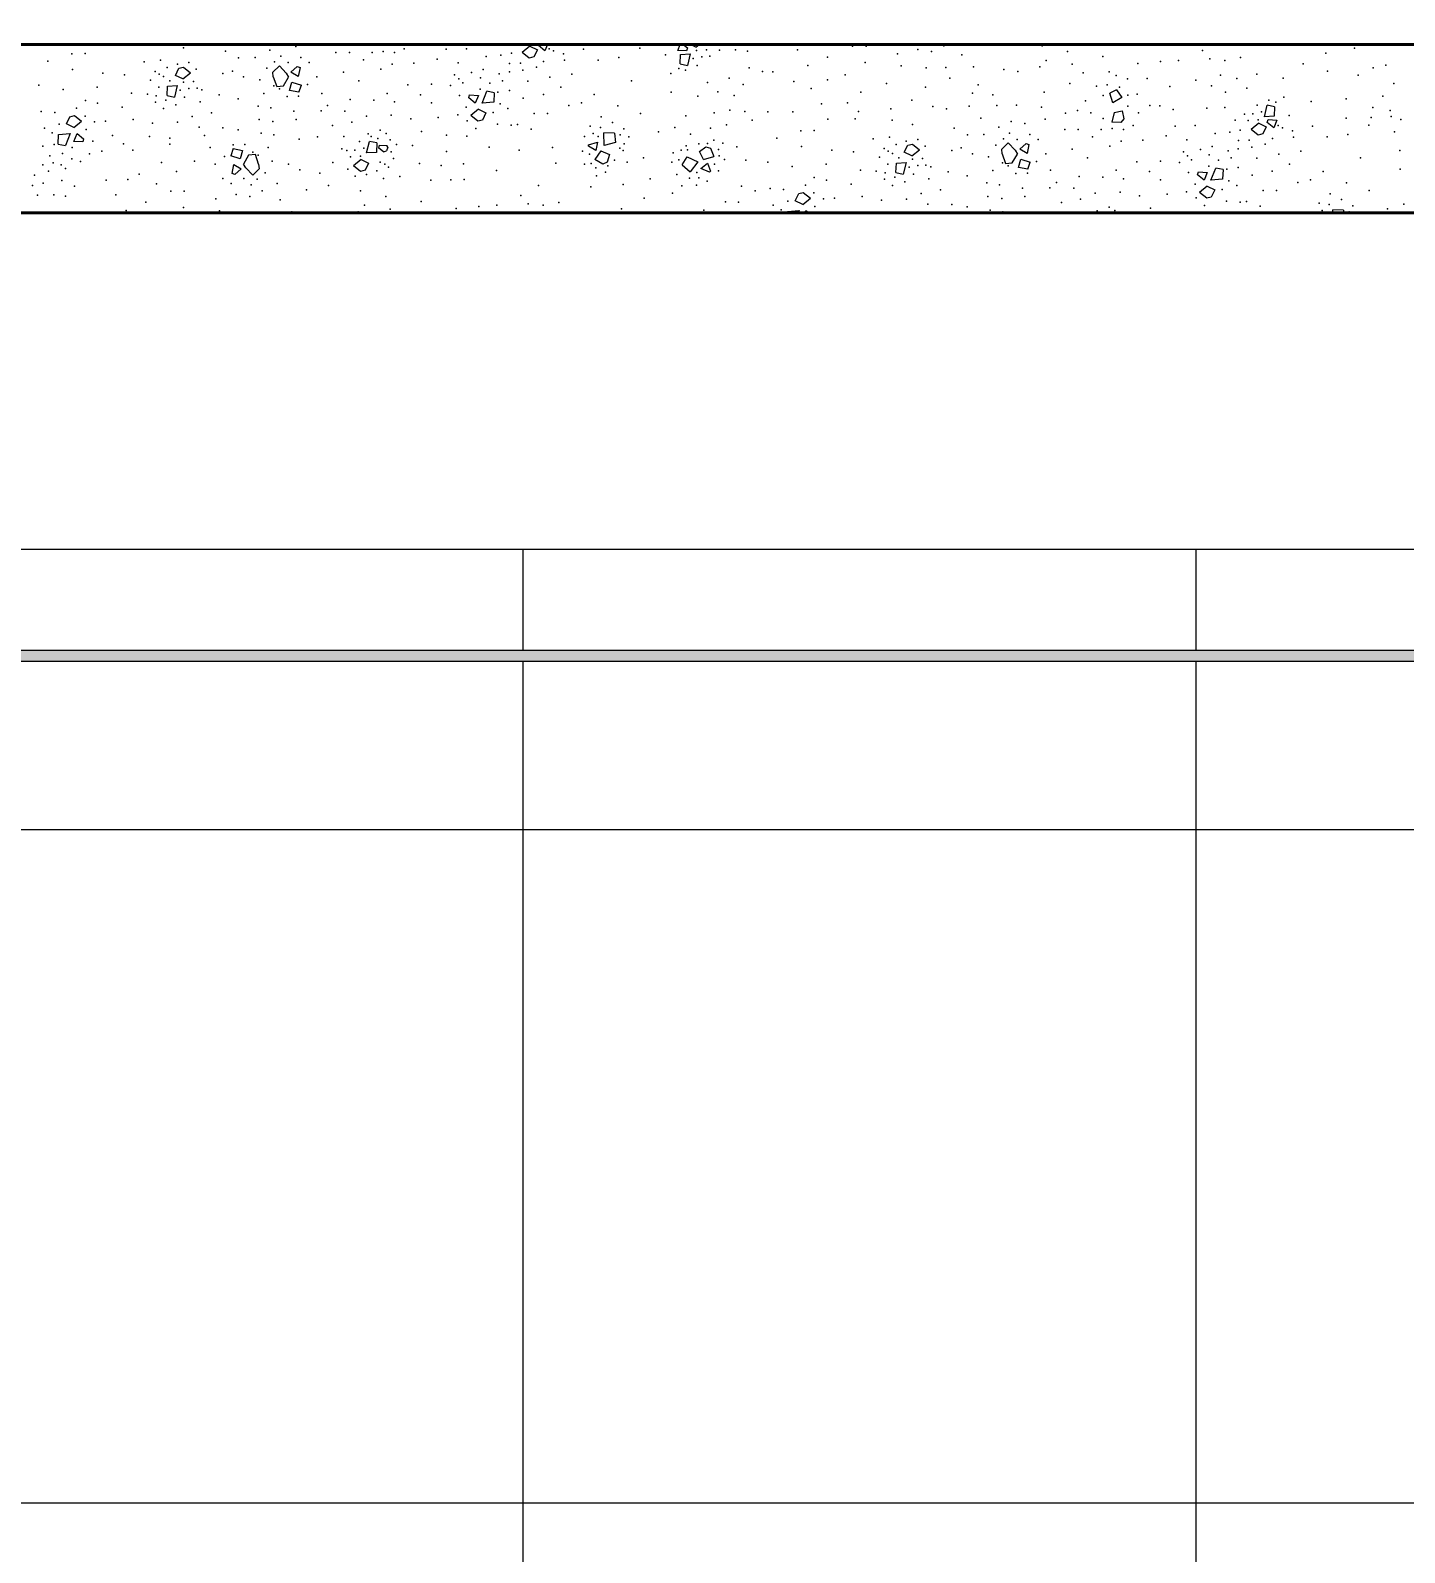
# Model space of a CAD drawing. Header units: metres. Extents: x -1.8 to 75.3, y -2 to 2.8.
# Drawn here: x 30.624 to 31.849, y 0.458 to 1.814 of the extents above; entities that cross this region are included whole.
import ezdxf

# ---------------------------------------------------------------- set-up
doc = ezdxf.new("R2010")
doc.units = ezdxf.units.M
doc.header["$MEASUREMENT"] = 0
for name, color, linetype in [('COTAS CORTE', 7, 'Continuous'), ('FORRO.EXEC', 7, 'Continuous'), ('LAJES.EST', 7, 'Continuous')]:
    doc.layers.add(name, color=color, linetype=linetype)
doc.layers.add('COTAS CORTE_Caneta_No__25', color=7, linetype='Continuous', lineweight=13, true_color=0x982312)
doc.layers.add('PAREDE CONSTRUIR_Caneta_No__97', color=7, linetype='Continuous', lineweight=13, true_color=0x6b6b6b)
for name, color, linetype, lineweight in [('FORRO.EXEC_Caneta_No__241', 7, 'Continuous', 13), ('LAJES.EST_Caneta_No__1', 7, 'Continuous', 40), ('LAJES.EST_Caneta_No__241', 7, 'Continuous', 13), ('PAREDE CONSTRUIR_Caneta_No__241', 7, 'Continuous', 13)]:
    doc.layers.add(name, color=color, linetype=linetype, lineweight=lineweight)
doc.styles.add('GENERATED_STYLE_1', font='arial.ttf')
doc.dimstyles.new('GENERATED_STYLE__2', dxfattribs={"dimtxt": 0.05, "dimasz": 0.02375, "dimexe": 0.18, "dimexo": 0.267183, "dimgap": 0, "dimtad": 1, "dimzin": 0, "dimdsep": 46, "dimtxsty": 'GENERATED_STYLE_1', "dimblk": 'ARROWHEAD_11', "dimblk1": 'ARROWHEAD_11', "dimblk2": 'ARROWHEAD_11', "dimcen": 0.09, "dimclrd": 256, "dimclre": 256, "dimclrt": 256, "dimadec": 0, "dimazin": 0, "dimtfac": 1, "dimtdec": 4, "dimtmove": 0, "dimatfit": 3, "dimfxl": 0, "dimtolj": 1, "dimtzin": 0, "dimarcsym": 0})

# ---------------------------------------------------------------- blocks, each defined once
blk = doc.blocks.new('*X134', base_point=(66.2628, -1.8982))
at = {"layer": 'LAJES.EST_Caneta_No__241', "color": 7, "linetype": 'Continuous', "lineweight": 13}
for p, q in [((30.9385, 1.8018), (30.9384, 1.8011)), ((30.9464, 1.8009), (30.9384, 1.8011)), ((30.9471, 1.8018), (30.9464, 1.8009)), ((31.0695, 1.8001), (31.0627, 1.7945)), ((31.069, 1.7895), (31.0627, 1.7945)), ((31.0695, 1.8001), (31.0762, 1.7969)), ((31.0762, 1.7969), (31.0731, 1.7906)), ((31.0771, 1.8007), (31.0774, 1.8018)), ((31.0829, 1.796), (31.0771, 1.8007)), ((31.0852, 1.8018), (31.0829, 1.796)), ((31.2013, 1.7964), (31.2034, 1.8018)), ((31.2092, 1.7961), (31.2013, 1.7964)), ((31.2034, 1.7845), (31.2037, 1.7929)), ((31.2037, 1.7929), (31.2124, 1.7934)), ((31.2062, 1.8018), (31.2099, 1.7987)), ((31.2099, 1.7987), (31.2092, 1.7961)), ((31.2124, 1.7934), (31.2099, 1.7831)), ((31.2175, 1.7993), (31.2124, 1.8018)), ((31.2175, 1.7993), (31.2205, 1.8018)), ((30.7535, 1.7742), (30.7566, 1.7806)), ((30.7566, 1.7806), (30.7607, 1.7816)), ((30.7607, 1.7816), (30.767, 1.7766)), ((30.8404, 1.777), (30.8462, 1.7826)), ((30.8462, 1.7826), (30.8523, 1.7763)), ((30.8565, 1.7771), (30.8621, 1.7822)), ((30.8631, 1.7733), (30.8565, 1.7771)), ((30.8621, 1.7822), (30.8646, 1.7812)), ((30.8646, 1.7812), (30.8631, 1.7733)), ((31.0731, 1.7906), (31.069, 1.7895)), ((31.2034, 1.7845), (31.2099, 1.7831)), ((30.7461, 1.7563), (30.7465, 1.7646)), ((30.7465, 1.7646), (30.7552, 1.7652)), ((30.7552, 1.7652), (30.7526, 1.7549)), ((30.7602, 1.7711), (30.7535, 1.7742)), ((30.7602, 1.7711), (30.767, 1.7766)), ((30.8408, 1.7728), (30.8404, 1.777)), ((30.8408, 1.7728), (30.8438, 1.7644)), ((30.8438, 1.7644), (30.8498, 1.7648)), ((30.8498, 1.7648), (30.8544, 1.7727)), ((30.8523, 1.7763), (30.8544, 1.7727)), ((30.8553, 1.7606), (30.8574, 1.7682)), ((30.8574, 1.7682), (30.8658, 1.7654)), ((30.8635, 1.7591), (30.8658, 1.7654)), ((30.7461, 1.7563), (30.7526, 1.7549)), ((30.8635, 1.7591), (30.8553, 1.7606)), ((31.015, 1.7542), (31.0157, 1.7568)), ((31.0208, 1.7494), (31.015, 1.7542)), ((31.0157, 1.7568), (31.0236, 1.7564)), ((31.0236, 1.7564), (31.0208, 1.7494)), ((31.0269, 1.7495), (31.0312, 1.7602)), ((31.0373, 1.7504), (31.0269, 1.7495)), ((31.0377, 1.7588), (31.0312, 1.7602)), ((31.0377, 1.7588), (31.0373, 1.7504)), ((31.5926, 1.7613), (31.5865, 1.7585)), ((31.5893, 1.7496), (31.5865, 1.7585)), ((31.5973, 1.7545), (31.5893, 1.7496)), ((31.5926, 1.7613), (31.5973, 1.7545)), ((30.6563, 1.731), (30.6594, 1.7374)), ((30.6594, 1.7374), (30.6635, 1.7384)), ((30.6635, 1.7384), (30.6698, 1.7334)), ((31.0236, 1.744), (31.0168, 1.7384)), ((31.0231, 1.7334), (31.0168, 1.7384)), ((31.0236, 1.744), (31.0303, 1.7408)), ((31.0303, 1.7408), (31.0272, 1.7344)), ((31.5903, 1.741), (31.5882, 1.7325)), ((31.5903, 1.741), (31.5975, 1.7425)), ((31.5975, 1.7425), (31.5989, 1.7356)), ((31.7243, 1.7374), (31.7269, 1.7477)), ((31.733, 1.738), (31.7243, 1.7374)), ((31.7334, 1.7463), (31.7269, 1.7477)), ((31.7334, 1.7463), (31.733, 1.738)), ((30.663, 1.7278), (30.6563, 1.731)), ((30.663, 1.7278), (30.6698, 1.7334)), ((31.0272, 1.7344), (31.0231, 1.7334)), ((31.1358, 1.7117), (31.1354, 1.7231)), ((31.145, 1.7226), (31.1354, 1.7231)), ((31.5963, 1.7323), (31.5882, 1.7325)), ((31.5989, 1.7356), (31.5963, 1.7323)), ((31.7193, 1.7315), (31.7125, 1.726)), ((31.7188, 1.7209), (31.7125, 1.726)), ((31.7193, 1.7315), (31.726, 1.7283)), ((31.726, 1.7283), (31.7229, 1.722)), ((31.7269, 1.7321), (31.7276, 1.7348)), ((31.7327, 1.7274), (31.7269, 1.7321)), ((31.7276, 1.7348), (31.7355, 1.7344)), ((31.7355, 1.7344), (31.7327, 1.7274)), ((30.6489, 1.713), (30.6492, 1.7214)), ((30.6489, 1.713), (30.6554, 1.7116)), ((30.6492, 1.7214), (30.6597, 1.7223)), ((30.6597, 1.7223), (30.6554, 1.7116)), ((30.663, 1.7154), (30.6658, 1.7224)), ((30.6709, 1.715), (30.663, 1.7154)), ((30.6658, 1.7224), (30.6716, 1.7176)), ((30.6716, 1.7176), (30.6709, 1.715)), ((30.924, 1.7051), (30.9266, 1.7154)), ((30.9331, 1.714), (30.9266, 1.7154)), ((30.9331, 1.714), (30.9327, 1.7056)), ((30.9349, 1.7093), (30.9356, 1.7119)), ((30.939, 1.706), (30.9349, 1.7093)), ((30.9356, 1.7119), (30.9419, 1.7116)), ((30.943, 1.7101), (30.9417, 1.707)), ((30.943, 1.7101), (30.9419, 1.7116)), ((31.1217, 1.7111), (31.1219, 1.7124)), ((31.1282, 1.7073), (31.1217, 1.7111)), ((31.1219, 1.7124), (31.1299, 1.7147)), ((31.1299, 1.7147), (31.1282, 1.7073)), ((31.1459, 1.7143), (31.1358, 1.7117)), ((31.145, 1.7226), (31.1459, 1.7143)), ((31.2206, 1.7065), (31.2265, 1.7105)), ((31.2265, 1.7105), (31.2305, 1.7093)), ((31.2305, 1.7093), (31.2335, 1.7018)), ((31.4033, 1.7057), (31.4064, 1.712)), ((31.4064, 1.712), (31.4105, 1.713)), ((31.4105, 1.713), (31.4168, 1.708)), ((31.4902, 1.7084), (31.496, 1.714)), ((31.496, 1.714), (31.5021, 1.7077)), ((31.5064, 1.7085), (31.5119, 1.7136)), ((31.5119, 1.7136), (31.5144, 1.7126)), ((31.5144, 1.7126), (31.5129, 1.7047)), ((31.7229, 1.722), (31.7188, 1.7209)), ((30.805, 1.7089), (30.8028, 1.7026)), ((30.8112, 1.6998), (30.8028, 1.7026)), ((30.805, 1.7089), (30.8132, 1.7074)), ((30.8132, 1.7074), (30.8112, 1.6998)), ((30.8188, 1.7032), (30.8142, 1.6952)), ((30.8248, 1.7036), (30.8188, 1.7032)), ((30.8277, 1.6952), (30.8248, 1.7036)), ((30.919, 1.6992), (30.9122, 1.6936)), ((30.919, 1.6992), (30.9257, 1.696)), ((30.9257, 1.696), (30.9226, 1.6896)), ((30.9327, 1.7056), (30.924, 1.7051)), ((30.939, 1.706), (30.9417, 1.707)), ((31.1329, 1.7071), (31.1275, 1.6992)), ((31.1346, 1.6952), (31.1275, 1.6992)), ((31.1329, 1.7071), (31.1405, 1.7037)), ((31.1384, 1.6969), (31.1346, 1.6952)), ((31.1405, 1.7037), (31.1384, 1.6969)), ((31.2052, 1.6946), (31.2097, 1.7017)), ((31.2097, 1.7017), (31.2192, 1.6973)), ((31.2192, 1.6973), (31.2123, 1.6882)), ((31.2244, 1.6991), (31.2206, 1.7065)), ((31.2219, 1.6913), (31.2278, 1.6959)), ((31.2244, 1.6991), (31.2335, 1.7018)), ((31.2278, 1.6959), (31.2305, 1.6889)), ((31.3959, 1.6877), (31.3963, 1.696)), ((31.3963, 1.696), (31.405, 1.6966)), ((31.405, 1.6966), (31.4024, 1.6863)), ((31.41, 1.7025), (31.4033, 1.7057)), ((31.41, 1.7025), (31.4168, 1.708)), ((31.4906, 1.7042), (31.4902, 1.7084)), ((31.4906, 1.7042), (31.4936, 1.6958)), ((31.4936, 1.6958), (31.4996, 1.6962)), ((31.4996, 1.6962), (31.5042, 1.7041)), ((31.5021, 1.7077), (31.5042, 1.7041)), ((31.5051, 1.692), (31.5072, 1.6996)), ((31.5129, 1.7047), (31.5064, 1.7085)), ((31.5072, 1.6996), (31.5156, 1.6968)), ((31.5134, 1.6905), (31.5156, 1.6968)), ((30.804, 1.6868), (30.8055, 1.6947)), ((30.8065, 1.6858), (30.804, 1.6868)), ((30.8055, 1.6947), (30.812, 1.6909)), ((30.812, 1.6909), (30.8065, 1.6858)), ((30.8163, 1.6917), (30.8142, 1.6952)), ((30.8224, 1.6854), (30.8163, 1.6917)), ((30.8282, 1.691), (30.8224, 1.6854)), ((30.8277, 1.6952), (30.8282, 1.691)), ((30.9185, 1.6886), (30.9122, 1.6936)), ((30.9226, 1.6896), (30.9185, 1.6886)), ((31.2052, 1.6946), (31.2123, 1.6882)), ((31.2296, 1.688), (31.2219, 1.6913)), ((31.2305, 1.6889), (31.2296, 1.688)), ((31.3959, 1.6877), (31.4024, 1.6863)), ((31.5134, 1.6905), (31.5051, 1.692)), ((31.6648, 1.6856), (31.6655, 1.6882)), ((31.6706, 1.6808), (31.6648, 1.6856)), ((31.6655, 1.6882), (31.6734, 1.6878)), ((31.6734, 1.6878), (31.6706, 1.6808)), ((31.6767, 1.6809), (31.681, 1.6916)), ((31.6875, 1.6902), (31.681, 1.6916)), ((31.6875, 1.6902), (31.6871, 1.6818)), ((31.3061, 1.6624), (31.3092, 1.6688)), ((31.3092, 1.6688), (31.3133, 1.6698)), ((31.3133, 1.6698), (31.3196, 1.6648)), ((31.6734, 1.6754), (31.6666, 1.6698)), ((31.6729, 1.6648), (31.6666, 1.6698)), ((31.6734, 1.6754), (31.6801, 1.6722)), ((31.6871, 1.6818), (31.6767, 1.6809)), ((31.6801, 1.6722), (31.677, 1.6658)), ((31.3128, 1.6592), (31.3061, 1.6624)), ((31.3128, 1.6592), (31.3196, 1.6648)), ((31.677, 1.6658), (31.6729, 1.6648)), ((31.299, 1.6518), (31.2991, 1.6528)), ((31.2991, 1.6528), (31.3095, 1.6537)), ((31.3095, 1.6537), (31.3087, 1.6518)), ((31.3148, 1.6518), (31.3156, 1.6538)), ((31.3156, 1.6538), (31.3181, 1.6518)), ((31.7853, 1.6518), (31.7853, 1.6545)), ((31.7948, 1.654), (31.7853, 1.6545)), ((31.7948, 1.654), (31.795, 1.6518))]:
    blk.add_line(p, q, dxfattribs=at)
for p in [(30.6612, 1.7935), (30.6732, 1.7936), (30.7607, 1.7989), (30.7981, 1.7959), (30.8377, 1.7966), (30.8474, 1.7913), (30.861, 1.7999), (30.8965, 1.7947), (30.9086, 1.7947), (30.9289, 1.7945), (30.9387, 1.7955), (30.9489, 1.7945), (30.9576, 1.798), (30.9949, 1.7975), (31.0129, 1.7979), (31.0306, 1.7911), (31.0437, 1.7921), (31.053, 1.794), (31.0866, 1.798), (31.0907, 1.796), (31.0995, 1.7933), (31.1174, 1.7975), (31.1677, 1.7984), (31.1905, 1.7925), (31.2003, 1.8015), (31.2181, 1.7963), (31.2229, 1.7908), (31.2269, 1.797), (31.2301, 1.7912), (31.2385, 1.7966), (31.2528, 1.797), (31.2634, 1.7959), (31.3081, 1.7969), (31.3571, 1.8002), (31.3692, 1.8003), (31.3973, 1.7935), (31.4154, 1.7973), (31.4276, 1.7954), (31.4386, 1.8006), (31.4545, 1.7926), (31.4783, 1.8013), (31.5263, 1.8005), (31.5489, 1.7955), (31.5803, 1.791), (31.6692, 1.7965), (31.7791, 1.7939), (31.8046, 1.7985), (30.6399, 1.787), (30.6618, 1.7794), (30.7257, 1.7862), (30.7356, 1.7777), (30.7403, 1.7878), (30.7462, 1.7812), (30.7553, 1.7843), (30.7655, 1.7857), (30.7721, 1.7798), (30.8043, 1.7781), (30.8099, 1.7899), (30.8245, 1.7901), (30.835, 1.7806), (30.842, 1.7863), (30.854, 1.7856), (30.8652, 1.79), (30.8729, 1.7858), (30.9033, 1.7771), (30.9213, 1.788), (30.9367, 1.7797), (30.9468, 1.7843), (30.9662, 1.785), (30.987, 1.7888), (31.0055, 1.7854), (31.028, 1.7794), (31.0513, 1.7773), (31.0514, 1.7849), (31.0611, 1.7851), (31.0633, 1.7789), (31.0753, 1.7814), (31.0818, 1.7867), (31.1004, 1.7878), (31.1305, 1.7879), (31.1489, 1.7901), (31.2024, 1.7804), (31.2084, 1.7788), (31.2151, 1.7892), (31.2188, 1.7831), (31.265, 1.7809), (31.277, 1.7777), (31.2861, 1.7773), (31.3173, 1.7829), (31.335, 1.7904), (31.3684, 1.7857), (31.4005, 1.7827), (31.4229, 1.781), (31.4403, 1.7811), (31.465, 1.7818), (31.4922, 1.7795), (31.5044, 1.7777), (31.5242, 1.7819), (31.5299, 1.7876), (31.5529, 1.7843), (31.586, 1.7774), (31.6116, 1.7847), (31.6317, 1.7866), (31.6478, 1.7876), (31.6757, 1.789), (31.6891, 1.7875), (31.7029, 1.7902), (31.7588, 1.7845), (31.7807, 1.778), (31.8213, 1.781), (31.8325, 1.7834), (30.6318, 1.7655), (30.6839, 1.7637), (30.6888, 1.7763), (30.7081, 1.7746), (30.7313, 1.77), (30.7387, 1.7637), (30.739, 1.7752), (30.743, 1.7732), (30.7485, 1.7693), (30.7608, 1.7681), (30.7696, 1.7687), (30.7958, 1.7759), (30.8143, 1.7729), (30.8287, 1.7703), (30.8412, 1.7649), (30.8714, 1.766), (30.8797, 1.773), (30.9169, 1.7692), (30.9607, 1.7659), (30.9818, 1.7665), (30.9988, 1.7652), (31.0023, 1.7746), (31.0061, 1.7711), (31.0097, 1.7675), (31.0176, 1.7768), (31.0254, 1.772), (31.0337, 1.7673), (31.0421, 1.7756), (31.045, 1.7693), (31.0677, 1.769), (31.0873, 1.7726), (31.097, 1.7637), (31.107, 1.7752), (31.1601, 1.7694), (31.1952, 1.776), (31.228, 1.768), (31.2471, 1.7716), (31.2596, 1.766), (31.3047, 1.7688), (31.3348, 1.7701), (31.3505, 1.7748), (31.3875, 1.7671), (31.4221, 1.7638), (31.444, 1.7717), (31.4691, 1.7657), (31.5508, 1.7671), (31.5627, 1.7766), (31.5748, 1.7645), (31.5843, 1.7657), (31.5921, 1.7742), (31.5951, 1.7637), (31.6022, 1.7712), (31.6199, 1.7714), (31.6399, 1.7643), (31.6632, 1.7698), (31.6771, 1.7648), (31.6852, 1.7745), (31.6998, 1.7714), (31.7176, 1.7752), (31.7412, 1.7716), (31.808, 1.7744), (31.8398, 1.7671), (30.6535, 1.7617), (30.6733, 1.7519), (30.7144, 1.7584), (30.7285, 1.7575), (30.7358, 1.7502), (30.7364, 1.7559), (30.7451, 1.7521), (30.7578, 1.7609), (30.7616, 1.7548), (30.7656, 1.7626), (30.7728, 1.7629), (30.7755, 1.7505), (30.7772, 1.7614), (30.7924, 1.7569), (30.8096, 1.7533), (30.8325, 1.7581), (30.8462, 1.7623), (30.8531, 1.7553), (30.8634, 1.7556), (30.884, 1.7582), (30.9093, 1.7527), (30.9305, 1.752), (30.9423, 1.7582), (30.9488, 1.7505), (30.9721, 1.757), (31.0068, 1.7563), (31.0251, 1.7618), (31.0411, 1.7591), (31.0513, 1.7608), (31.0636, 1.7538), (31.0816, 1.7573), (31.1268, 1.7571), (31.1956, 1.7592), (31.2192, 1.7557), (31.237, 1.7594), (31.2516, 1.7564), (31.3204, 1.7626), (31.3647, 1.7592), (31.4101, 1.7521), (31.464, 1.7583), (31.4822, 1.7569), (31.528, 1.7592), (31.565, 1.7515), (31.5807, 1.7562), (31.6027, 1.7566), (31.6108, 1.7575), (31.6896, 1.7592), (31.7088, 1.7628), (31.7284, 1.752), (31.7344, 1.7504), (31.7416, 1.7548), (31.766, 1.7509), (31.7971, 1.7533), (31.8298, 1.7556), (30.6338, 1.7419), (30.6459, 1.7412), (30.6654, 1.7449), (30.673, 1.738), (30.6841, 1.7495), (30.7062, 1.7459), (30.743, 1.7448), (30.7538, 1.748), (30.7685, 1.7376), (30.7856, 1.7409), (30.8272, 1.7468), (30.8385, 1.7452), (30.859, 1.7422), (30.8834, 1.7427), (30.8892, 1.7474), (30.9046, 1.7423), (30.9238, 1.7379), (30.946, 1.7387), (30.9818, 1.7498), (30.9879, 1.7368), (31.0052, 1.7389), (31.0127, 1.7458), (31.0368, 1.7412), (31.0429, 1.7489), (31.0498, 1.7447), (31.0735, 1.7403), (31.0853, 1.7403), (31.1043, 1.7474), (31.1155, 1.7498), (31.1332, 1.7373), (31.1478, 1.7471), (31.168, 1.7402), (31.2086, 1.7382), (31.2338, 1.7407), (31.2477, 1.7433), (31.2611, 1.7419), (31.2816, 1.7416), (31.3039, 1.7416), (31.3295, 1.7489), (31.3528, 1.7497), (31.3626, 1.742), (31.3913, 1.7444), (31.4288, 1.7464), (31.441, 1.7445), (31.4612, 1.7468), (31.4858, 1.7475), (31.5033, 1.7476), (31.5256, 1.7458), (31.5471, 1.7406), (31.5577, 1.743), (31.5695, 1.7407), (31.6025, 1.7468), (31.612, 1.7407), (31.6221, 1.7474), (31.6311, 1.7471), (31.6431, 1.7438), (31.6731, 1.7449), (31.6892, 1.7457), (31.7067, 1.7397), (31.7139, 1.74), (31.7179, 1.7478), (31.7217, 1.7416), (31.7463, 1.7384), (31.8195, 1.7366), (31.821, 1.7455), (31.8364, 1.743), (31.8373, 1.7376), (30.6367, 1.7271), (30.6437, 1.7229), (30.6498, 1.7307), (30.6739, 1.726), (30.6814, 1.7329), (30.6913, 1.7335), (30.7159, 1.7349), (30.7332, 1.7315), (30.7554, 1.7324), (30.7746, 1.728), (30.7958, 1.7276), (30.8096, 1.7257), (30.8281, 1.7349), (30.8301, 1.7228), (30.8405, 1.7331), (30.8611, 1.7349), (30.8936, 1.7294), (30.9107, 1.7326), (30.9362, 1.7255), (30.9633, 1.7354), (30.973, 1.7243), (31.0136, 1.7338), (31.0212, 1.7269), (31.0407, 1.7306), (31.0528, 1.7299), (31.0585, 1.7303), (31.0707, 1.7263), (31.1234, 1.7288), (31.1324, 1.7278), (31.1432, 1.7323), (31.1534, 1.7266), (31.1843, 1.724), (31.1988, 1.7279), (31.2305, 1.7271), (31.2447, 1.7301), (31.2676, 1.7344), (31.311, 1.7249), (31.323, 1.725), (31.3352, 1.7353), (31.3596, 1.7354), (31.3926, 1.7342), (31.4105, 1.7303), (31.4479, 1.7273), (31.4716, 1.736), (31.4875, 1.728), (31.4986, 1.7332), (31.5108, 1.7313), (31.5289, 1.7351), (31.5463, 1.7261), (31.5584, 1.7261), (31.5787, 1.7259), (31.5805, 1.7359), (31.5885, 1.7269), (31.5987, 1.7259), (31.6074, 1.7294), (31.6447, 1.7289), (31.6627, 1.7294), (31.6935, 1.7235), (31.6983, 1.7342), (31.7028, 1.7254), (31.7099, 1.7339), (31.7187, 1.7345), (31.7365, 1.7294), (31.7405, 1.7274), (31.7493, 1.7247), (31.7672, 1.7289), (31.7973, 1.7362), (31.8175, 1.7298), (31.8403, 1.7239), (31.8461, 1.7349), (30.6353, 1.711), (30.6455, 1.7127), (30.6615, 1.71), (30.6798, 1.7155), (30.6974, 1.7205), (30.7071, 1.7133), (30.7304, 1.7198), (30.7486, 1.713), (30.7487, 1.7183), (30.7794, 1.7206), (30.7846, 1.7098), (30.8051, 1.7123), (30.8155, 1.7127), (30.8361, 1.7099), (30.8414, 1.7211), (30.864, 1.7175), (30.8803, 1.7193), (30.9037, 1.7198), (30.9176, 1.7154), (30.9214, 1.7093), (30.9254, 1.7222), (30.9281, 1.7197), (30.9341, 1.7181), (30.9413, 1.7225), (30.945, 1.7168), (30.9507, 1.7127), (30.9648, 1.7118), (30.9951, 1.7208), (31.0133, 1.7199), (31.0331, 1.7101), (31.0898, 1.7099), (31.1183, 1.7198), (31.1259, 1.7223), (31.1304, 1.7197), (31.1496, 1.7093), (31.15, 1.7212), (31.1537, 1.7131), (31.1578, 1.7194), (31.2089, 1.7113), (31.2126, 1.7218), (31.2202, 1.7133), (31.2279, 1.7134), (31.2334, 1.7165), (31.2416, 1.7138), (31.2541, 1.7104), (31.2897, 1.7184), (31.3117, 1.7108), (31.3755, 1.7176), (31.3901, 1.7192), (31.396, 1.7126), (31.4051, 1.7157), (31.4154, 1.7171), (31.4219, 1.7112), (31.4541, 1.7095), (31.4597, 1.7213), (31.4743, 1.7215), (31.4848, 1.712), (31.4918, 1.7177), (31.4972, 1.7227), (31.5038, 1.717), (31.5151, 1.7214), (31.5227, 1.7172), (31.5711, 1.7194), (31.5865, 1.7111), (31.5966, 1.7157), (31.616, 1.7164), (31.6368, 1.7202), (31.6553, 1.7168), (31.6778, 1.7108), (31.6804, 1.7225), (31.7012, 1.7163), (31.7109, 1.7166), (31.7131, 1.7103), (31.7251, 1.7128), (31.7316, 1.7181), (31.7502, 1.7192), (31.7803, 1.7193), (31.7987, 1.7215), (30.6415, 1.7025), (30.6445, 1.6962), (30.6529, 1.7045), (30.6612, 1.6998), (30.6688, 1.6976), (30.6768, 1.7043), (30.6878, 1.7067), (30.7156, 1.7076), (30.741, 1.6966), (30.7706, 1.6979), (30.7972, 1.702), (30.8224, 1.7057), (30.8274, 1.7031), (30.8399, 1.6977), (30.894, 1.6966), (30.902, 1.7088), (30.9064, 1.7073), (30.9096, 1.7015), (30.9136, 1.7077), (30.9184, 1.7022), (30.9362, 1.697), (30.946, 1.706), (30.9479, 1.7002), (30.9711, 1.6956), (30.9953, 1.7065), (31.0599, 1.7077), (31.0927, 1.696), (31.1163, 1.7066), (31.1228, 1.7039), (31.1451, 1.6986), (31.1526, 1.7073), (31.1564, 1.6968), (31.1708, 1.7008), (31.1961, 1.6969), (31.1972, 1.7052), (31.2022, 1.699), (31.2044, 1.7075), (31.21, 1.7079), (31.2376, 1.7081), (31.2384, 1.7026), (31.2431, 1.6991), (31.2621, 1.6985), (31.2816, 1.6969), (31.3386, 1.7077), (31.3579, 1.706), (31.3812, 1.7014), (31.3854, 1.7091), (31.3888, 1.7066), (31.3928, 1.7046), (31.3984, 1.7007), (31.4106, 1.6995), (31.4194, 1.7001), (31.4456, 1.7073), (31.4641, 1.7043), (31.4785, 1.7017), (31.491, 1.6963), (31.5212, 1.6974), (31.5295, 1.7044), (31.5531, 1.7085), (31.5667, 1.7006), (31.6105, 1.6973), (31.6316, 1.6979), (31.6486, 1.6966), (31.6521, 1.706), (31.6559, 1.7025), (31.6595, 1.6989), (31.6674, 1.7082), (31.6752, 1.7034), (31.6835, 1.6987), (31.6919, 1.707), (31.6948, 1.7007), (31.7011, 1.7087), (31.7175, 1.7004), (31.7371, 1.704), (31.7568, 1.7066), (31.8099, 1.7008), (31.845, 1.7074), (30.6278, 1.6854), (30.6353, 1.6945), (30.6403, 1.6889), (30.6518, 1.6946), (30.6556, 1.6911), (30.7213, 1.6861), (30.7546, 1.6886), (30.7889, 1.695), (30.7957, 1.6822), (30.8146, 1.6824), (30.8336, 1.6874), (30.8543, 1.695), (30.8643, 1.6899), (30.8824, 1.6872), (30.9071, 1.6905), (30.9137, 1.6845), (30.9239, 1.6859), (30.933, 1.6891), (30.9389, 1.6824), (30.9402, 1.6951), (30.9436, 1.6925), (30.9535, 1.6841), (30.9904, 1.6939), (31.0104, 1.6954), (31.0397, 1.6894), (31.1183, 1.6952), (31.1242, 1.6956), (31.1283, 1.6918), (31.1288, 1.6848), (31.1369, 1.6879), (31.1391, 1.6937), (31.1767, 1.6821), (31.2005, 1.686), (31.2117, 1.6827), (31.2184, 1.6878), (31.2202, 1.6829), (31.2342, 1.6952), (31.2376, 1.689), (31.3033, 1.6931), (31.3231, 1.6833), (31.3338, 1.6952), (31.3642, 1.6898), (31.3783, 1.6889), (31.3863, 1.6873), (31.3885, 1.6951), (31.3949, 1.6835), (31.4076, 1.6923), (31.4114, 1.6862), (31.4154, 1.694), (31.4226, 1.6943), (31.427, 1.6928), (31.4423, 1.6883), (31.4594, 1.6847), (31.4823, 1.6895), (31.496, 1.6937), (31.5029, 1.6867), (31.5132, 1.6871), (31.5338, 1.6896), (31.5591, 1.6841), (31.5803, 1.6834), (31.5921, 1.6896), (31.6219, 1.6884), (31.6566, 1.6877), (31.6749, 1.6932), (31.6909, 1.6905), (31.7011, 1.6922), (31.7134, 1.6852), (31.7314, 1.6887), (31.7468, 1.6951), (31.7766, 1.6886), (31.8454, 1.6906), (30.6262, 1.6762), (30.6355, 1.6782), (30.6524, 1.6804), (30.6636, 1.6754), (30.6917, 1.6807), (30.7111, 1.6815), (30.7367, 1.6777), (30.7493, 1.671), (30.7614, 1.6711), (30.8033, 1.678), (30.8212, 1.6767), (30.8265, 1.6817), (30.8309, 1.6714), (30.8441, 1.6779), (30.8705, 1.6721), (30.8899, 1.676), (30.9185, 1.6714), (30.9813, 1.6809), (30.999, 1.6812), (31.011, 1.6813), (31.0773, 1.6761), (31.1239, 1.675), (31.1527, 1.6769), (31.1968, 1.6693), (31.2051, 1.6758), (31.2181, 1.6763), (31.2277, 1.68), (31.2583, 1.6754), (31.2705, 1.6713), (31.2836, 1.6733), (31.2957, 1.6726), (31.3152, 1.6763), (31.3228, 1.6694), (31.3339, 1.6809), (31.356, 1.6773), (31.3856, 1.6816), (31.3928, 1.6762), (31.4037, 1.6794), (31.4183, 1.669), (31.4253, 1.6819), (31.4355, 1.6723), (31.477, 1.6783), (31.4883, 1.6766), (31.5088, 1.6736), (31.5332, 1.6741), (31.539, 1.6788), (31.5544, 1.6737), (31.5736, 1.6693), (31.5959, 1.6701), (31.5986, 1.6819), (31.6316, 1.6812), (31.655, 1.6703), (31.6625, 1.6772), (31.6866, 1.6726), (31.6927, 1.6803), (31.6997, 1.6761), (31.7233, 1.6717), (31.7351, 1.6717), (31.7541, 1.6788), (31.7653, 1.6812), (31.783, 1.6687), (31.7976, 1.6785), (31.8178, 1.6716), (30.6307, 1.6674), (30.645, 1.6678), (30.6556, 1.6667), (30.7003, 1.6677), (30.7272, 1.6612), (30.7607, 1.6565), (30.7895, 1.6643), (30.8076, 1.6681), (30.8198, 1.6662), (30.8468, 1.6634), (30.9221, 1.6584), (30.9411, 1.6663), (30.9451, 1.6551), (30.9725, 1.6618), (31.0038, 1.6555), (31.024, 1.6574), (31.04, 1.6584), (31.0614, 1.6673), (31.0679, 1.6598), (31.0813, 1.6584), (31.0952, 1.661), (31.1511, 1.6553), (31.1713, 1.6647), (31.2438, 1.6614), (31.2555, 1.6613), (31.2865, 1.6585), (31.2996, 1.6621), (31.3237, 1.6574), (31.3312, 1.6643), (31.3412, 1.6649), (31.3657, 1.6663), (31.383, 1.6629), (31.4052, 1.6638), (31.4244, 1.6594), (31.4456, 1.659), (31.4594, 1.6571), (31.4779, 1.6663), (31.4903, 1.6645), (31.5109, 1.6663), (31.5434, 1.6608), (31.5605, 1.664), (31.586, 1.6569), (31.6131, 1.6668), (31.6228, 1.6558), (31.6377, 1.6682), (31.6634, 1.6652), (31.671, 1.6583), (31.6905, 1.662), (31.7026, 1.6613), (31.7083, 1.6617), (31.7205, 1.6577), (31.7732, 1.6602), (31.7822, 1.6592), (31.793, 1.6637), (31.8032, 1.658), (31.8341, 1.6554), (31.8487, 1.6593), (30.7096, 1.6537), (30.7928, 1.6535), (30.8151, 1.6518), (30.8326, 1.6519), (30.8572, 1.6526), (30.9164, 1.6527), (31.2135, 1.6519), (31.2247, 1.6542), (31.2935, 1.6543), (31.3472, 1.6519), (31.4292, 1.652), (31.4799, 1.6542), (31.4912, 1.6525), (31.5752, 1.6536), (31.5911, 1.6539), (31.6449, 1.6522), (31.7757, 1.6537), (31.7999, 1.6526)]:
    blk.add_point(p, dxfattribs=at)
blk = doc.blocks.new('*D135', base_point=(66.2628, -1.8982))
at = {"layer": 'COTAS CORTE_Caneta_No__25', "linetype": 'Continuous', "lineweight": 13, "true_color": 0x982312}
for points in [[(29.4697, 1.2518), (29.4702, 1.2494), (29.4716, 1.2473), (29.4736, 1.246), (29.476, 1.2455), (29.4784, 1.246), (29.4804, 1.2473), (29.4818, 1.2494), (29.4822, 1.2518), (29.4818, 1.2541), (29.4804, 1.2562), (29.4784, 1.2575), (29.476, 1.258), (29.4736, 1.2575), (29.4716, 1.2562), (29.4702, 1.2541)], [(29.4697, -1.8982), (29.4702, -1.9006), (29.4716, -1.9027), (29.4736, -1.904), (29.476, -1.9045), (29.4784, -1.904), (29.4804, -1.9027), (29.4818, -1.9006), (29.4822, -1.8982), (29.4818, -1.8959), (29.4804, -1.8938), (29.4784, -1.8925), (29.476, -1.892), (29.4736, -1.8925), (29.4716, -1.8938), (29.4702, -1.8959)]]:
    blk.add_hatch(color=24, dxfattribs=at).paths.add_polyline_path(points)
at = {"layer": 'COTAS CORTE_Caneta_No__25', "color": 24, "linetype": 'Continuous', "lineweight": 13, "true_color": 0x982312}
for p, q in [((29.4697, 1.2518), (29.4525, 1.2518)), ((29.7432, 1.2518), (29.4822, 1.2518)), ((29.476, -1.892), (29.476, 1.2455)), ((29.4697, -1.8982), (29.4525, -1.8982)), ((29.7432, -1.8982), (29.4822, -1.8982)), ((29.476, -1.9107), (29.476, -1.9045))]:
    blk.add_line(p, q, dxfattribs=at)
for centre in [(29.476, 1.2518), (29.476, -1.8982)]:
    blk.add_circle(centre, 0.00625, dxfattribs=at)
at = {"layer": 'COTAS CORTE_Caneta_No__25', "color": 24, "lineweight": 13, "true_color": 0x982312, "char_height": 0.05, "attachment_point": 7, "rotation": 90, "style": 'GENERATED_STYLE_1'}
for s, insert in [('\\A1;{\\pql;\\fArial|b0|i0|c0|p0;\\W1.000000;0,01}', (29.466, 1.112)), ('\\A1;{\\pql;\\fArial|b0|i0|c0|p0;\\W1.000000;3,15}', (29.466, -0.4567))]:
    blk.add_mtext(s, dxfattribs=dict(at, insert=insert))
blk = doc.blocks.new('ARROWHEAD_11')
at = {"color": 0, "linetype": 'Continuous', "lineweight": 0}
blk.add_line((0, 0), (-1, 0), dxfattribs=at)
at = {"color": 0, "linetype": 'Continuous', "lineweight": 0, "const_width": 0.25, "flags": 128}
blk.add_lwpolyline([(-0.125, 0, 1), (0.125, 0, 1)], format="xyb", close=True, dxfattribs=at)
blk = doc.blocks.new('*D136', base_point=(66.2628, -1.8982))
at = {"layer": 'COTAS CORTE_Caneta_No__25', "linetype": 'Continuous', "lineweight": 13, "true_color": 0x982312}
for points in [[(29.4697, 1.2618), (29.4702, 1.2594), (29.4716, 1.2573), (29.4736, 1.256), (29.476, 1.2555), (29.4784, 1.256), (29.4804, 1.2573), (29.4818, 1.2594), (29.4822, 1.2618), (29.4818, 1.2641), (29.4804, 1.2662), (29.4784, 1.2675), (29.476, 1.268), (29.4736, 1.2675), (29.4716, 1.2662), (29.4702, 1.2641)], [(29.4697, 1.2518), (29.4702, 1.2494), (29.4716, 1.2473), (29.4736, 1.246), (29.476, 1.2455), (29.4784, 1.246), (29.4804, 1.2473), (29.4818, 1.2494), (29.4822, 1.2518), (29.4818, 1.2541), (29.4804, 1.2562), (29.4784, 1.2575), (29.476, 1.258), (29.4736, 1.2575), (29.4716, 1.2562), (29.4702, 1.2541)]]:
    blk.add_hatch(color=24, dxfattribs=at).paths.add_polyline_path(points)
at = {"layer": 'COTAS CORTE_Caneta_No__25', "color": 24, "linetype": 'Continuous', "lineweight": 13, "true_color": 0x982312}
for p, q in [((29.4697, 1.2618), (29.4525, 1.2618)), ((29.7432, 1.2618), (29.4822, 1.2618)), ((29.4697, 1.2518), (29.4525, 1.2518)), ((29.476, 1.2518), (29.476, 1.2555)), ((29.7432, 1.2518), (29.4822, 1.2518))]:
    blk.add_line(p, q, dxfattribs=at)
for centre in [(29.476, 1.2618), (29.476, 1.2518)]:
    blk.add_circle(centre, 0.00625, dxfattribs=at)
blk = doc.blocks.new('*D137', base_point=(66.2628, -1.8982))
at = {"layer": 'COTAS CORTE_Caneta_No__25', "linetype": 'Continuous', "lineweight": 13, "true_color": 0x982312}
for points in [[(29.4697, 1.6518), (29.4702, 1.6494), (29.4716, 1.6473), (29.4736, 1.646), (29.476, 1.6455), (29.4784, 1.646), (29.4804, 1.6473), (29.4818, 1.6494), (29.4822, 1.6518), (29.4818, 1.6541), (29.4804, 1.6562), (29.4784, 1.6575), (29.476, 1.658), (29.4736, 1.6575), (29.4716, 1.6562), (29.4702, 1.6541)], [(29.4697, 1.2618), (29.4702, 1.2594), (29.4716, 1.2573), (29.4736, 1.256), (29.476, 1.2555), (29.4784, 1.256), (29.4804, 1.2573), (29.4818, 1.2594), (29.4822, 1.2618), (29.4818, 1.2641), (29.4804, 1.2662), (29.4784, 1.2675), (29.476, 1.268), (29.4736, 1.2675), (29.4716, 1.2662), (29.4702, 1.2641)]]:
    blk.add_hatch(color=24, dxfattribs=at).paths.add_polyline_path(points)
at = {"layer": 'COTAS CORTE_Caneta_No__25', "color": 24, "linetype": 'Continuous', "lineweight": 13, "true_color": 0x982312}
for p, q in [((29.4697, 1.6518), (29.4525, 1.6518)), ((29.476, 1.268), (29.476, 1.6455)), ((29.7432, 1.6518), (29.4822, 1.6518)), ((29.4697, 1.2618), (29.4525, 1.2618)), ((29.7432, 1.2618), (29.4822, 1.2618))]:
    blk.add_line(p, q, dxfattribs=at)
for centre in [(29.476, 1.6518), (29.476, 1.2618)]:
    blk.add_circle(centre, 0.00625, dxfattribs=at)
at = {"layer": 'COTAS CORTE_Caneta_No__25', "color": 24, "lineweight": 13, "true_color": 0x982312, "insert": (29.466, 1.39), "char_height": 0.05, "attachment_point": 7, "rotation": 90, "style": 'GENERATED_STYLE_1'}
blk.add_mtext('\\A1;{\\pql;\\fArial|b0|i0|c0|p0;\\W1.000000;0,39}', dxfattribs=at)
blk = doc.blocks.new('*D138', base_point=(66.2628, -1.8982))
at = {"layer": 'COTAS CORTE_Caneta_No__25', "linetype": 'Continuous', "lineweight": 13, "true_color": 0x982312}
for points in [[(29.4697, 1.8018), (29.4702, 1.7994), (29.4716, 1.7973), (29.4736, 1.796), (29.476, 1.7955), (29.4784, 1.796), (29.4804, 1.7973), (29.4818, 1.7994), (29.4822, 1.8018), (29.4818, 1.8041), (29.4804, 1.8062), (29.4784, 1.8075), (29.476, 1.808), (29.4736, 1.8075), (29.4716, 1.8062), (29.4702, 1.8041)], [(29.4697, 1.6518), (29.4702, 1.6494), (29.4716, 1.6473), (29.4736, 1.646), (29.476, 1.6455), (29.4784, 1.646), (29.4804, 1.6473), (29.4818, 1.6494), (29.4822, 1.6518), (29.4818, 1.6541), (29.4804, 1.6562), (29.4784, 1.6575), (29.476, 1.658), (29.4736, 1.6575), (29.4716, 1.6562), (29.4702, 1.6541)]]:
    blk.add_hatch(color=24, dxfattribs=at).paths.add_polyline_path(points)
at = {"layer": 'COTAS CORTE_Caneta_No__25', "color": 24, "linetype": 'Continuous', "lineweight": 13, "true_color": 0x982312}
for p, q in [((29.476, 1.808), (29.476, 1.8143)), ((29.4697, 1.8018), (29.4525, 1.8018)), ((29.476, 1.658), (29.476, 1.7955)), ((29.7432, 1.8018), (29.4822, 1.8018)), ((29.4697, 1.6518), (29.4525, 1.6518)), ((29.7432, 1.6518), (29.4822, 1.6518))]:
    blk.add_line(p, q, dxfattribs=at)
for centre in [(29.476, 1.8018), (29.476, 1.6518)]:
    blk.add_circle(centre, 0.00625, dxfattribs=at)
at = {"layer": 'COTAS CORTE_Caneta_No__25', "color": 24, "lineweight": 13, "true_color": 0x982312, "insert": (29.466, 1.66), "char_height": 0.05, "attachment_point": 7, "rotation": 90, "style": 'GENERATED_STYLE_1'}
blk.add_mtext('\\A1;{\\pql;\\fArial|b0|i0|c0|p0;\\W1.000000;0,15}', dxfattribs=at)

msp = doc.modelspace()

# ---------------------------------------------------------------- hatches: boundary and pattern name
at = {"layer": 'FORRO.EXEC', "linetype": 'Continuous', "lineweight": 0, "true_color": 0xffffff}
msp.add_hatch(color=7, dxfattribs=at).paths.add_polyline_path([(29.759, 1.2618), (29.759, 1.2518), (33.4631, 1.2518), (33.4631, 1.2618)])
at = {"layer": 'PAREDE CONSTRUIR_Caneta_No__97', "linetype": 'Continuous', "lineweight": 13, "true_color": 0x6b6b6b}
h = msp.add_hatch(dxfattribs=at)
h.set_pattern_fill('Ceramica_60_x_60_0008', color=251, style=0, pattern_type=2)
h.set_pattern_definition([(0, (33.4631, -1.89824), (0, 0.6), []), (90, (33.4631, -1.89824), (-0.6, 0), [])])
h.paths.add_polyline_path([(33.4631, 1.3518), (29.759, 1.3518), (29.759, 1.2618), (33.4631, 1.2618)])
h = msp.add_hatch(dxfattribs=at)
h.set_pattern_fill('Ceramica_60_x_60_0008', color=251, style=0, pattern_type=2)
h.set_pattern_definition([(0, (33.4631, -1.89824), (0, 0.6), []), (90, (33.4631, -1.89824), (-0.6, 0), [])])
h.paths.add_polyline_path([(29.759, 1.2518), (29.759, 1.1418), (29.769, 1.1418), (29.769, 1.0918), (29.769, 0.3118), (29.769, 0.2618), (29.759, 0.2618), (29.759, -1.8982), (31.0156, -1.8982), (31.0156, -1.8629), (31.0647, -1.627), (30.9676, -1.4736), (30.9676, -1.4382), (30.9576, -1.4382), (30.9476, -1.1232), (30.9476, -1.1032), (30.9481, -1.0984), (30.9518, -1.0894), (30.9587, -1.0825), (30.9677, -1.0787), (30.9726, -1.0782), (31.1226, -1.0782), (31.1226, -1.0732), (31.1626, -1.0732), (31.1626, -1.0782), (31.3126, -1.0782), (31.3175, -1.0787), (31.3265, -1.0825), (31.3334, -1.0894), (31.3371, -1.0984), (31.3376, -1.1032), (31.3376, -1.1232), (31.3276, -1.4382), (31.3176, -1.4382), (31.3176, -1.4736), (31.2205, -1.627), (31.2696, -1.8629), (31.2696, -1.8982), (31.9456, -1.8982), (31.9456, -1.8629), (31.9947, -1.627), (31.8976, -1.4736), (31.8976, -1.4382), (31.8876, -1.4382), (31.8776, -1.1232), (31.8776, -1.1032), (31.8781, -1.0984), (31.8818, -1.0894), (31.8887, -1.0825), (31.8977, -1.0787), (31.9026, -1.0782), (32.0526, -1.0782), (32.0526, -1.0732), (32.0926, -1.0732), (32.0926, -1.0782), (32.2426, -1.0782), (32.2475, -1.0787), (32.2565, -1.0825), (32.2634, -1.0894), (32.2671, -1.0984), (32.2676, -1.1032), (32.2676, -1.1232), (32.2576, -1.4382), (32.2476, -1.4382), (32.2476, -1.4736), (32.1505, -1.627), (32.1996, -1.8629), (32.1996, -1.8982), (33.4631, -1.8982), (33.4631, 0.2618), (33.4531, 0.2618), (33.4531, 0.3118), (33.4531, 1.0918), (33.4531, 1.1418), (33.4631, 1.1418), (33.4631, 1.2518)])
h.paths.add_polyline_path([(29.8877, -0.4501), (29.8882, -0.4427), (29.8909, -0.4357), (29.8956, -0.4299), (29.9017, -0.4257), (29.9089, -0.4235), (29.9163, -0.4235), (29.9234, -0.4257), (29.9296, -0.4299), (29.9342, -0.4357), (29.937, -0.4427), (29.9375, -0.4501), (29.9359, -0.4574), (29.9321, -0.4638), (29.9276, -0.4681), (29.9276, -1.1285), (29.9296, -1.1299), (29.9342, -1.1357), (29.937, -1.1427), (29.9375, -1.1501), (29.9359, -1.1574), (29.9321, -1.1638), (29.9267, -1.1689), (29.92, -1.1721), (29.9126, -1.1732), (29.9052, -1.1721), (29.8985, -1.1689), (29.893, -1.1638), (29.8893, -1.1574), (29.8877, -1.1501), (29.8882, -1.1427), (29.8909, -1.1357), (29.8956, -1.1299), (29.8976, -1.1285), (29.8976, -0.4681), (29.893, -0.4638), (29.8893, -0.4574)], flags=0)
h.paths.add_polyline_path([(30.0475, -0.9651), (30.0475, -0.961), (30.0476, -0.9545), (30.048, -0.936), (30.0491, -0.9323), (30.0499, -0.9296), (30.0547, -0.9236), (30.0619, -0.9197), (30.0703, -0.9183), (30.1991, -0.9183), (30.1991, -0.8994), (30.2261, -0.8994), (30.2261, -0.9183), (30.3549, -0.9183), (30.3633, -0.9197), (30.3704, -0.9236), (30.3753, -0.9296), (30.376, -0.9323), (30.3772, -0.936), (30.3775, -0.9545), (30.3777, -0.961), (30.3777, -1.0168), (30.3768, -1.0504), (30.3746, -1.0839), (30.3711, -1.1173), (30.3662, -1.1505), (30.36, -1.1836), (30.3549, -1.2036), (30.348, -1.2232), (30.3394, -1.2422), (30.3292, -1.2605), (30.3174, -1.2778), (30.2969, -1.2993), (30.2795, -1.3105), (30.2795, -1.4771), (30.1456, -1.4771), (30.1456, -1.3105), (30.1283, -1.2993), (30.1078, -1.2778), (30.096, -1.2605), (30.0857, -1.2422), (30.0772, -1.2232), (30.0703, -1.2036), (30.0652, -1.1836), (30.059, -1.1505), (30.0541, -1.1173), (30.0506, -1.0839), (30.0483, -1.0504), (30.0475, -1.0168), (30.0475, -0.9658)], flags=0)
h.paths.add_polyline_path([(30.4877, -1.1501), (30.4882, -1.1427), (30.4909, -1.1357), (30.4956, -1.1299), (30.4976, -1.1285), (30.4976, -0.4681), (30.493, -0.4638), (30.4893, -0.4574), (30.4877, -0.4501), (30.4882, -0.4427), (30.4909, -0.4357), (30.4956, -0.4299), (30.5017, -0.4257), (30.5089, -0.4235), (30.5163, -0.4235), (30.5234, -0.4257), (30.5296, -0.4299), (30.5342, -0.4357), (30.537, -0.4427), (30.5375, -0.4501), (30.5359, -0.4574), (30.5321, -0.4638), (30.5276, -0.4681), (30.5276, -1.1285), (30.5296, -1.1299), (30.5342, -1.1357), (30.537, -1.1427), (30.5375, -1.1501), (30.5359, -1.1574), (30.5321, -1.1638), (30.5267, -1.1689), (30.52, -1.1721), (30.5126, -1.1732), (30.5052, -1.1721), (30.4985, -1.1689), (30.493, -1.1638), (30.4893, -1.1574)], flags=0)
h.paths.add_polyline_path([(30.6926, -1.6982), (30.6626, -1.6982), (30.6626, 0.1018), (30.6926, 0.1018), (30.6926, -0.3235), (30.6975, -0.3235), (30.6975, -0.3332), (30.7034, -0.3332), (30.7192, -0.335), (30.7351, -0.3406), (30.7494, -0.3495), (30.7612, -0.3614), (30.7702, -0.3757), (30.7757, -0.3915), (30.7775, -0.4074), (30.7775, -0.9891), (30.7757, -1.005), (30.7702, -1.0208), (30.7612, -1.0351), (30.7494, -1.047), (30.7351, -1.0559), (30.7192, -1.0615), (30.7034, -1.0632), (30.6975, -1.0632), (30.6975, -1.0732), (30.6926, -1.0732), (30.6926, -1.1233), (30.6976, -1.1233), (30.6976, -1.1332), (30.7623, -1.1332), (30.7649, -1.1334), (30.7675, -1.1341), (30.7699, -1.1351), (30.772, -1.1366), (30.7739, -1.1384), (30.7754, -1.1405), (30.7766, -1.1429), (30.7773, -1.1454), (30.7776, -1.148), (30.7774, -1.1506), (30.7768, -1.1531), (30.7757, -1.1555), (30.7742, -1.1577), (30.7724, -1.1596), (30.7703, -1.1611), (30.768, -1.1622), (30.7654, -1.163), (30.7628, -1.1632), (30.6976, -1.1632), (30.6976, -1.1732), (30.6926, -1.1732)], flags=0)
h.paths.add_polyline_path([(31.5076, -1.148), (31.5079, -1.1454), (31.5086, -1.1429), (31.5097, -1.1405), (31.5113, -1.1384), (31.5131, -1.1366), (31.5153, -1.1351), (31.5177, -1.1341), (31.5202, -1.1334), (31.5228, -1.1332), (31.5453, -1.1332), (31.5693, -1.1332), (31.5876, -1.1332), (31.5876, -1.1233), (31.5926, -1.1233), (31.5926, -1.0732), (31.5876, -1.0732), (31.5876, -1.0632), (31.5818, -1.0632), (31.5659, -1.0615), (31.5501, -1.0559), (31.5358, -1.047), (31.5239, -1.0351), (31.515, -1.0208), (31.5094, -1.005), (31.5076, -0.9891), (31.5076, -0.4074), (31.5094, -0.3915), (31.515, -0.3757), (31.5239, -0.3614), (31.5358, -0.3495), (31.5501, -0.3406), (31.5659, -0.335), (31.5818, -0.3332), (31.5876, -0.3332), (31.5876, -0.3235), (31.5926, -0.3235), (31.5926, 0.1018), (31.6226, 0.1018), (31.6226, -1.6982), (31.5926, -1.6982), (31.5926, -1.1732), (31.5876, -1.1732), (31.5876, -1.1632), (31.5692, -1.1632), (31.5564, -1.1632), (31.545, -1.1632), (31.5223, -1.1632), (31.5197, -1.163), (31.5172, -1.1622), (31.5149, -1.1611), (31.5127, -1.1596), (31.5109, -1.1577), (31.5095, -1.1555), (31.5084, -1.1531), (31.5078, -1.1506)], flags=0)
h.paths.add_polyline_path([(32.5526, -1.6982), (32.5226, -1.6982), (32.5226, 0.1018), (32.5526, 0.1018)], flags=0)
h.paths.add_polyline_path([(32.8991, 0.2038), (32.8891, 0.2038), (32.8891, 0.2158), (32.9591, 0.2158), (32.9591, 0.2188), (32.9726, 0.2188), (32.9691, 0.2318), (32.9744, 0.2518), (32.9891, 0.2664), (33.0091, 0.2718), (33.0291, 0.2664), (33.0437, 0.2518), (33.0491, 0.2318), (33.0456, 0.2188), (33.0591, 0.2188), (33.0591, 0.2158), (33.1291, 0.2158), (33.1291, 0.2038), (33.1191, 0.2038), (33.1191, 0.2018), (33.0337, 0.2018), (33.0291, 0.1971), (33.0201, 0.1947), (33.0201, -0.0054), (33.0211, -0.0046), (33.0461, 0.0009), (33.0711, -0.0046), (33.0894, -0.0196), (33.0961, -0.0401), (33.0961, -0.0555), (33.0894, -0.076), (33.0711, -0.091), (33.0571, -0.0941), (33.0566, -0.1248), (33.0561, -0.2092), (33.0591, -0.2092), (33.0591, -0.2452), (33.0526, -0.2452), (33.0525, -0.2635), (33.0589, -0.3292), (33.0722, -0.4068), (33.0939, -0.483), (33.0943, -0.4842), (33.0953, -0.4869), (33.1248, -0.5622), (33.1513, -0.6405), (33.1712, -0.719), (33.1844, -0.7977), (33.1846, -0.9335), (33.1836, -0.9485), (33.1806, -0.9634), (33.1757, -0.9778), (33.169, -0.9915), (33.1605, -1.0042), (33.1505, -1.0156), (33.139, -1.0257), (33.1263, -1.0341), (33.1127, -1.0409), (33.0982, -1.0458), (33.0833, -1.0488), (33.0681, -1.0498), (33.0529, -1.0488), (33.0379, -1.0458), (33.0235, -1.0409), (33.0098, -1.0341), (32.9971, -1.0257), (32.9857, -1.0156), (32.9756, -1.0042), (32.9672, -0.9915), (32.9604, -0.9778), (32.9555, -0.9634), (32.9526, -0.9485), (32.9516, -0.9335), (32.9516, -0.8372), (32.9501, -0.8372), (32.9501, -0.828), (32.9341, -0.8322), (32.9171, -0.8277), (32.9046, -0.8152), (32.9001, -0.7982), (32.9046, -0.7812), (32.9171, -0.7688), (32.9341, -0.7642), (32.9456, -0.7673), (32.9456, -0.7562), (32.9636, -0.7562), (32.9636, -0.7742), (32.9616, -0.7742), (32.9616, -0.7793), (32.9625, -0.7802), (32.9981, -0.7802), (32.9981, -0.2452), (32.9591, -0.2452), (32.9591, -0.2092), (32.9981, -0.2092), (32.9981, -0.0617), (32.9961, -0.0555), (32.9961, -0.0401), (32.9981, -0.0339), (32.9981, 0.1947), (32.9891, 0.1971), (32.9844, 0.2018), (32.8991, 0.2018)], flags=0)

# ---------------------------------------------------------------- linework, layer by layer
at = {"layer": 'FORRO.EXEC_Caneta_No__241', "color": 7, "linetype": 'Continuous', "lineweight": 13}
for p, q in [((33.4631, 1.2618), (29.759, 1.2618)), ((33.4631, 1.2518), (29.759, 1.2518))]:
    msp.add_line(p, q, dxfattribs=at)
at = {"layer": 'LAJES.EST_Caneta_No__1', "color": 7, "linetype": 'Continuous', "lineweight": 40}
for p, q in [((33.4631, 1.8018), (29.759, 1.8018)), ((33.4631, 1.6518), (29.859, 1.6518))]:
    msp.add_line(p, q, dxfattribs=at)
at = {"layer": 'PAREDE CONSTRUIR_Caneta_No__241', "color": 7, "linetype": 'Continuous', "lineweight": 13}
msp.add_line((33.4631, 1.3518), (29.859, 1.3518), dxfattribs=at)

# ---------------------------------------------------------------- block references
at = {"layer": 'LAJES.EST', "lineweight": 0}
msp.add_blockref('*X134', (66.2628, -1.8982), dxfattribs=at)

# ---------------------------------------------------------------- dimensions: what is measured, and where the dimension line sits
at = {"layer": 'COTAS CORTE', "color": 24, "linetype": 'Continuous', "lineweight": 13, "true_color": 0x982312}
for base, p1, p2, picture, middle in [((29.476, 1.8018), (31.611, 1.6518), (31.611, 1.8018), '*D138', (29.441, 1.7248)), ((29.476, 1.6518), (31.611, 1.2618), (31.611, 1.6518), '*D137', (29.441, 1.4548)), ((29.476, 1.2618), (31.611, 1.2518), (31.611, 1.2618), '*D136', (29.441, 1.1768)), ((29.476, 1.2518), (29.759, -1.8982), (31.611, 1.2518), '*D135', (29.441, -0.392))]:
    dim = msp.add_linear_dim(base=base, p1=p1, p2=p2, angle=90, dimstyle='GENERATED_STYLE__2', dxfattribs=at)
    dim.commit()
    dim.dimension.update_dxf_attribs({"geometry": picture, "text_midpoint": middle, "dimtype": 160, "text_rotation": 90})

doc.saveas('drawing.dxf')
